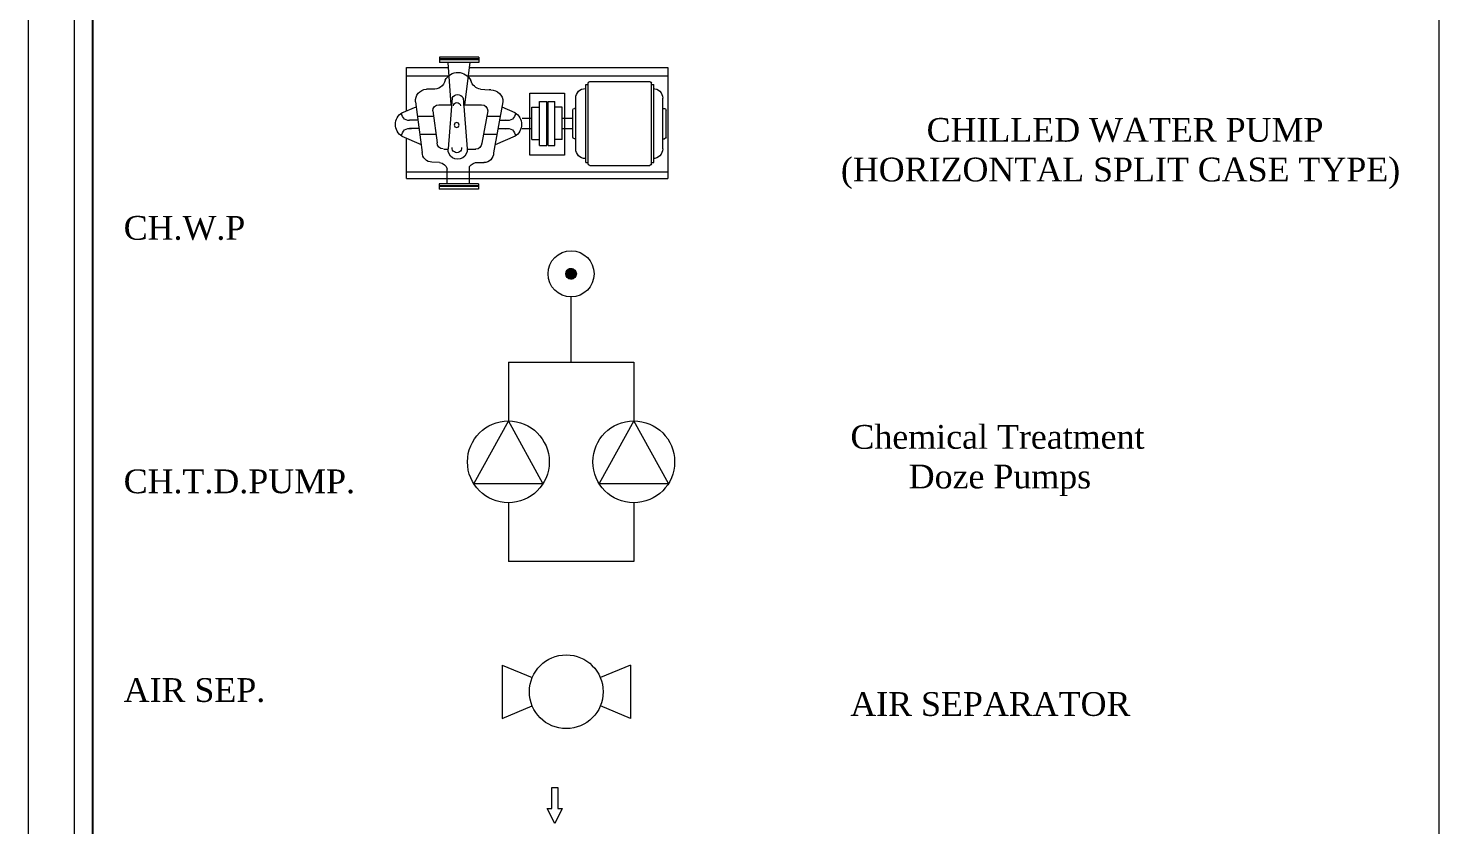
# Model space of a CAD drawing. Extents: x -706 to 2784, y 123 to 852.
# Drawn here: x -706.41 to -691.58, y 144.06 to 152.35 of the extents above; entities that cross this region are included whole.
import ezdxf

# ---------------------------------------------------------------- set-up
doc = ezdxf.new("R2010")
doc.units = 0
doc.header["$MEASUREMENT"] = 0
doc.linetypes.add('DASHED', pattern=[0.75, 0.5, -0.25])
doc.linetypes.add('HIDDEN', pattern=[0.375, 0.25, -0.125])
for name, color, linetype in [('12- EQUIPMENT PIPING', 12, 'Continuous'), ('16-AC-CH.WT PIPING (R)', 3, 'HIDDEN'), ('F-PROT-EQPM', 220, 'Continuous'), ('fram', 252, 'Continuous'), ('LINE3', 5, 'Continuous'), ('LINE5', 6, 'Continuous'), ('LOGO', 1, 'Continuous'), ('PIP', 244, 'Continuous'), ('pump', 42, 'Continuous'), ('RIT', 3, 'Continuous'), ('WALL', 4, 'Continuous')]:
    doc.layers.add(name, color=color, linetype=linetype)
doc.layers.add('AC-TEXT', color=15, linetype='Continuous', lineweight=30)
doc.styles.add('AC', font='romans.shx', dxfattribs={"height": 0.2})

# ---------------------------------------------------------------- blocks, each defined once
blk = doc.blocks.new('A$C52D87C3E')
at = {"layer": 'F-PROT-EQPM', "color": 136, "ltscale": 425}
for p, q in [((0.1808, 0.6451), (0.1808, 0.6743)), ((0.3992, 0.6743), (0.1808, 0.6743)), ((0.3992, 0.659), (0.1808, 0.659)), ((0.3992, 0.6552), (0.1808, 0.6552)), ((0.3992, 0.6451), (0.1808, 0.6451)), ((0.3992, 0.6451), (0.3992, 0.6743)), ((0.1826, -0.0578), (0.1826, -0.0286)), ((0.4014, -0.0286), (0.1826, -0.0286)), ((0.4014, -0.0439), (0.1826, -0.0439)), ((0.4014, -0.0477), (0.1826, -0.0477)), ((0.4014, -0.0578), (0.1826, -0.0578)), ((0.4014, -0.0578), (0.4014, -0.0286))]:
    blk.add_line(p, q, dxfattribs=at)
at = {"layer": 'LINE3', "color": 136}
for p, q in [((0.146, 0.2397), (0.1699, 0.4174)), ((0.2071, 0.4525), (0.2327, 0.4525)), ((0.2535, 0.168), (0.231, 0.4497)), ((0.3135, 0.168), (0.336, 0.4497)), ((0.3343, 0.4525), (0.3849, 0.4525)), ((0.4507, 0.2397), (0.4175, 0.4189)), ((0.1798, 0.2059), (0.2524, 0.2059)), ((0.3145, 0.2059), (0.4168, 0.2059))]:
    blk.add_line(p, q, dxfattribs=at)
for centre, radius, start, end in [((0.2835, 0.4558), 0.0529, 353.37703, 186.62297), ((0.2037, 0.4174), 0.0338, 90, 180), ((0.2795, 0.4456), 0.0264, 353.37703, 186.62297), ((0.3837, 0.4189), 0.0338, 0, 90), ((0.1798, 0.2397), 0.0338, 180, 270), ((0.4168, 0.2397), 0.0338, 270, 0), ((0.2835, 0.1832), 0.0336, 207.00436, 332.99564), ((0.2795, 0.2137), 0.0196, 186.62297, 353.37703)]:
    blk.add_arc(centre, radius, start, end, dxfattribs=at)
at = {"layer": 'LINE5', "color": 136}
for p, q in [((0, 0.6154), (1.45, 0.6154)), ((0, 0.6154), (0, 0.3916)), ((0, 0.5773), (1.45, 0.5773)), ((1.45, 0.4936), (1.45, 0.6154)), ((0.1839, 0.5262), (0.1413, 0.5242)), ((0.3879, 0.5262), (0.4311, 0.5262)), ((0.9922, 0.5044), (0.9943, 0.5044)), ((0.9943, 0.5256), (0.9943, 0.0944)), ((1.0079, 0.5339), (1.0079, 0.0861)), ((1.3583, 0.5339), (1.3583, 0.0861)), ((1.3721, 0.5256), (1.3721, 0.0944)), ((1.45, 0), (1.45, 0.4958)), ((0.0496, 0.1906), (0.0872, 0.47)), ((0.5351, 0.1905), (0.4834, 0.4725)), ((0.9386, 0.4508), (0.9386, 0.1695)), ((1.4211, 0.4508), (1.4211, 0.1695)), ((0.6412, 0.3371), (0.6954, 0.3371)), ((0.8633, 0.3371), (0.9216, 0.3371)), ((0, 0.2396), (0, 0)), ((0.6412, 0.2813), (0.6954, 0.2813)), ((0.8633, 0.2813), (0.9216, 0.2813)), ((0.1449, 0.1204), (0.1102, 0.1191)), ((0.411, 0.1202), (0.4592, 0.1225)), ((0.9922, 0.1159), (0.9943, 0.1159)), ((0, 0.0452), (0.2341, 0.0452)), ((0, 0), (0.2309, 0)), ((0.3419, 0.0452), (1.45, 0.0452)), ((0.3475, 0), (1.45, 0))]:
    blk.add_line(p, q, dxfattribs=at)
for centre, radius, start, end in [((0.175, 0.5796), 0.0541, 279.50046, 341.62005), ((0.1413, 0.47), 0.0541, 90, 180), ((0.3933, 0.5801), 0.0541, 215.0228, 273.72888), ((0.4293, 0.4725), 0.0541, 0, 90), ((0.9922, 0.4508), 0.0536, 90, 180), ((1.0167, 0.5339), 0.00882, 90, 180), ((1.3494, 0.5339), 0.00882, 0, 90), ((1.3675, 0.4508), 0.0536, 0, 90), ((0.1161, 0.1856), 0.0667, 175.6209, 264.92366), ((0.4674, 0.1905), 0.0677, 270.43492, 0), ((0.9922, 0.1695), 0.0536, 180, 270), ((1.3675, 0.1695), 0.0536, 270, 0), ((0.1493, 0.0529), 0.0677, 14.99136, 93.72888), ((0.4222, 0.0535), 0.0677, 99.50046, 164.39661), ((0.4696, -0.0938), 0.2166, 90.43492, 92.74244), ((1.0167, 0.0861), 0.00882, 180, 270), ((1.3494, 0.0861), 0.00882, 270, 0), ((0.2855, 0.1064), 0.0794, 206.96067, 334.07727)]:
    blk.add_arc(centre, radius, start, end, dxfattribs=at)
at = {"layer": 'PIP', "color": 136}
for p, q in [((0.2264, 0.6451), (0.2264, 0.5631)), ((0.3489, 0.6451), (0.3489, 0.549)), ((0.2288, -0.0286), (0.2455, 0.2059)), ((0.3511, -0.0286), (0.322, 0.2059))]:
    blk.add_line(p, q, dxfattribs=at)
at = {"layer": 'RIT', "color": 136}
for p, q in [((0.6835, 0.485), (0.6835, 0.1412)), ((0.8766, 0.485), (0.6835, 0.485)), ((0.8766, 0.1412), (0.8766, 0.485)), ((0.9943, 0.5256), (1.0079, 0.5256)), ((1.0167, 0.5427), (1.3494, 0.5427)), ((1.3583, 0.5256), (1.3721, 0.5256)), ((-0.0252, 0.381), (0.0812, 0.4258)), ((0.6021, 0.381), (0.4918, 0.4275)), ((0.0695, 0.3386), (0.016, 0.3386)), ((0.0736, 0.3689), (0.1634, 0.3689)), ((0.4268, 0.3689), (0.5026, 0.3689)), ((0.5082, 0.3386), (0.5609, 0.3386)), ((0.9223, 0.3855), (0.9223, 0.2353)), ((0.9386, 0.3943), (0.9311, 0.3943)), ((1.4235, 0.3943), (1.431, 0.3943)), ((1.4398, 0.3855), (1.4398, 0.2353)), ((-0.0252, 0.2502), (0.0532, 0.2172)), ((0.0633, 0.2924), (0.016, 0.2924)), ((0.0622, 0.2687), (0.1499, 0.2687)), ((0.4453, 0.2687), (0.5211, 0.2687)), ((0.5167, 0.2924), (0.5609, 0.2924)), ((0.6019, 0.2501), (0.5301, 0.2197)), ((0.9386, 0.2265), (0.9311, 0.2265)), ((1.4235, 0.2265), (1.431, 0.2265)), ((0.6835, 0.1412), (0.8766, 0.1412)), ((0.9943, 0.0944), (1.0079, 0.0944)), ((1.3583, 0.0944), (1.3721, 0.0944)), ((1.0167, 0.0773), (1.3494, 0.0773))]:
    blk.add_line(p, q, dxfattribs=at)
at = {"layer": 'RIT', "color": 136, "linetype": 'DASHED'}
for p, q in [((0.6954, 0.3987), (0.6954, 0.2202)), ((0.6954, 0.3987), (0.7366, 0.3987)), ((0.7372, 0.4312), (0.7372, 0.1877)), ((0.7372, 0.4312), (0.7777, 0.4312)), ((0.7777, 0.4312), (0.7777, 0.1877)), ((0.7858, 0.4312), (0.7858, 0.1877)), ((0.7858, 0.4312), (0.8221, 0.4312)), ((0.8221, 0.4312), (0.8221, 0.1877)), ((0.8633, 0.3987), (0.8221, 0.3987)), ((0.8633, 0.3987), (0.8633, 0.2202)), ((0.6954, 0.2202), (0.7366, 0.2202)), ((0.7372, 0.1877), (0.7777, 0.1877)), ((0.7858, 0.1877), (0.8221, 0.1877)), ((0.8633, 0.2202), (0.8221, 0.2202))]:
    blk.add_line(p, q, dxfattribs=at)
at = {"layer": 'RIT', "color": 136}
blk.add_circle((0.2782, 0.3185), 0.0137, dxfattribs=at)
for centre, radius, start, end in [((0.0162, 0.3156), 0.0774, 122.32995, 237.83572), ((0.0142, 0.3771), 0.04, 176.10297, 287.17782), ((0.5626, 0.3771), 0.04, 252.82218, 3.89703), ((0.5607, 0.3156), 0.0774, 302.16428, 57.67005), ((0.9311, 0.3855), 0.00882, 90, 180), ((1.431, 0.3855), 0.00882, 0, 90), ((0.0142, 0.2541), 0.04, 72.82218, 183.89703), ((0.5626, 0.2541), 0.04, 356.10297, 107.17782), ((0.9311, 0.2353), 0.00882, 180, 270), ((1.431, 0.2353), 0.00882, 270, 0)]:
    blk.add_arc(centre, radius, start, end, dxfattribs=at)

msp = doc.modelspace()

# ---------------------------------------------------------------- hatches: boundary and pattern name
at = {"layer": '12- EQUIPMENT PIPING'}
h = msp.add_hatch(dxfattribs=at)
h.set_pattern_fill('ANSI31', color=155, scale=0.007734, angle=-270, style=0)
h.set_pattern_definition([(45, (-783.5661771, 247.45506155), (0.000683628626, -0.000683628626), [])])
h.paths.add_polyline_path([(-700.762, 149.856, -1), (-700.762, 149.745, -1)])

# ---------------------------------------------------------------- linework, layer by layer
at = {"layer": '12- EQUIPMENT PIPING', "color": 155}
for p, q in [((-701.415, 148.879, 0), (-700.109, 148.879, 0)), ((-701.415, 148.879, 0), (-701.415, 148.268, 0)), ((-700.109, 148.879, 0), (-700.109, 148.268, 0)), ((-701.415, 148.268, 0), (-701.776, 147.615, 0)), ((-701.055, 147.615, 0), (-701.415, 148.268, 0)), ((-700.109, 148.268, 0), (-700.47, 147.615, 0)), ((-699.748, 147.615, 0), (-700.109, 148.268, 0)), ((-701.776, 147.615, 0), (-701.055, 147.615, 0)), ((-700.47, 147.615, 0), (-699.748, 147.615, 0)), ((-701.415, 147.416, 0), (-701.415, 146.804, 0)), ((-700.109, 147.416, 0), (-700.109, 146.804, 0)), ((-700.109, 146.804, 0), (-701.415, 146.804, 0))]:
    msp.add_line(p, q, dxfattribs=at)
at = {"layer": '12- EQUIPMENT PIPING', "color": 221}
for p, q in [((-701.481, 145.726, 0), (-701.481, 145.17, 0)), ((-701.481, 145.726, 0), (-701.167, 145.596, 0)), ((-700.143, 145.726, 0), (-700.457, 145.596, 0)), ((-700.143, 145.726, 0), (-700.143, 145.17, 0)), ((-701.481, 145.17, 0), (-701.167, 145.3, 0)), ((-700.143, 145.17, 0), (-700.457, 145.3, 0))]:
    msp.add_line(p, q, dxfattribs=at)
at = {"layer": '12- EQUIPMENT PIPING', "color": 155}
for centre, radius in [((-700.762, 149.8, 0), 0.24), ((-700.762, 149.8, 0), 0.0555), ((-701.415, 147.842, 0), 0.426), ((-700.109, 147.842, 0), 0.426)]:
    msp.add_circle(centre, radius, dxfattribs=at)
at = {"layer": '12- EQUIPMENT PIPING', "color": 221}
msp.add_circle((-700.812, 145.448, 0), 0.384, dxfattribs=at)
at = {"layer": '16-AC-CH.WT PIPING (R)', "color": 155, "linetype": 'ByBlock', "ltscale": 0.5}
msp.add_line((-700.762, 148.879, 0), (-700.762, 149.56, 0), dxfattribs=at)
at = {"layer": 'fram'}
for points in [[(-706.413, 160.653), (-641.413, 160.653), (-641.413, 122.653), (-706.413, 122.653)], [(-649.467, 160.176), (-705.936, 160.176), (-705.936, 123.13), (-649.467, 123.13)]]:
    msp.add_lwpolyline(points, close=True, dxfattribs=at)
at = {"layer": 'LOGO', "color": 2, "ltscale": 0.3}
msp.add_lwpolyline([(-700.932, 144.076), (-701.01, 144.231), (-700.963, 144.231), (-700.963, 144.45), (-700.901, 144.45), (-700.901, 144.231), (-700.854, 144.231)], close=True, dxfattribs=at)
at = {"layer": 'WALL', "linetype": 'Continuous'}
msp.add_line((-691.723, 159.984), (-691.723, 123.322), dxfattribs=at)
msp.add_lwpolyline([(-649.659, 159.984, 0.0192, 0.0192, 0), (-705.744, 159.984, 0.0192, 0.0192, 0), (-705.744, 123.322, 0.0192, 0.0192, 0), (-649.659, 123.322, 0.0192, 0.0192, 0)], format="xyseb", close=True, dxfattribs=at)
msp.add_lwpolyline([(-649.659, 159.984, 0.0192, 0.0192, 0), (-705.744, 159.984, 0.0192, 0.0192, 0), (-705.744, 123.322, 0.0192, 0.0192, 0), (-649.659, 123.322, 0.0192, 0.0192, 0)], format="xyseb", close=True, dxfattribs=at)

# ---------------------------------------------------------------- block references
at = {"layer": 'pump', "xscale": -1.877586206896581, "yscale": 1.877586206896581, "zscale": 1.877586206896562, "rotation": 180}
msp.add_blockref('A$C52D87C3E', (-702.476, 151.947), dxfattribs=at)

# ---------------------------------------------------------------- texts
at = {"layer": 'AC-TEXT', "color": 7, "linetype": 'Continuous', "char_height": 0.14901, "style": 'AC'}
for s, insert, width, attachment_point in [('{\\fTimes New Roman|b0|i0|c0|p18;\\H1.661x; CHILLED WATER PUMP\\P(HORIZONTAL SPLIT CASE TYPE)\\P\\pi4.088; }', (-695.039, 150.269), 6.02978, 8), ('{\\fTimes New Roman|b0|i0|c0|p18;\\H1.661x;CH.W.P}', (-705.422, 150.149), 3.23928, 7), ('{\\fTimes New Roman|b0|i0|c0|p18;\\H1.661x;Chemical Treatment\\P\\pi0.6068;Doze Pumps\\P\\pi2.65;\\H0.652x;\\P\\pi2.589;\\A1;\\H0.9234x; }', (-697.852, 146.902), 6.68947, 7), ('{\\fTimes New Roman|b0|i0|c0|p18;\\H1.661x;CH.T.D.PUMP.}', (-705.422, 147.51), 6.68947, 7), ('{\\fTimes New Roman|b0|i0|c0|p18;\\H1.661x;AIR SEP.}', (-705.422, 145.337), 6.68947, 7), ('{\\fTimes New Roman|b0|i0|c0|p18;\\H1.661x;AIR SEPARATOR }', (-697.854, 145.193), 7.77112, 7)]:
    msp.add_mtext(s, dxfattribs=dict(at, insert=insert, width=width, attachment_point=attachment_point))

doc.saveas('drawing.dxf')
